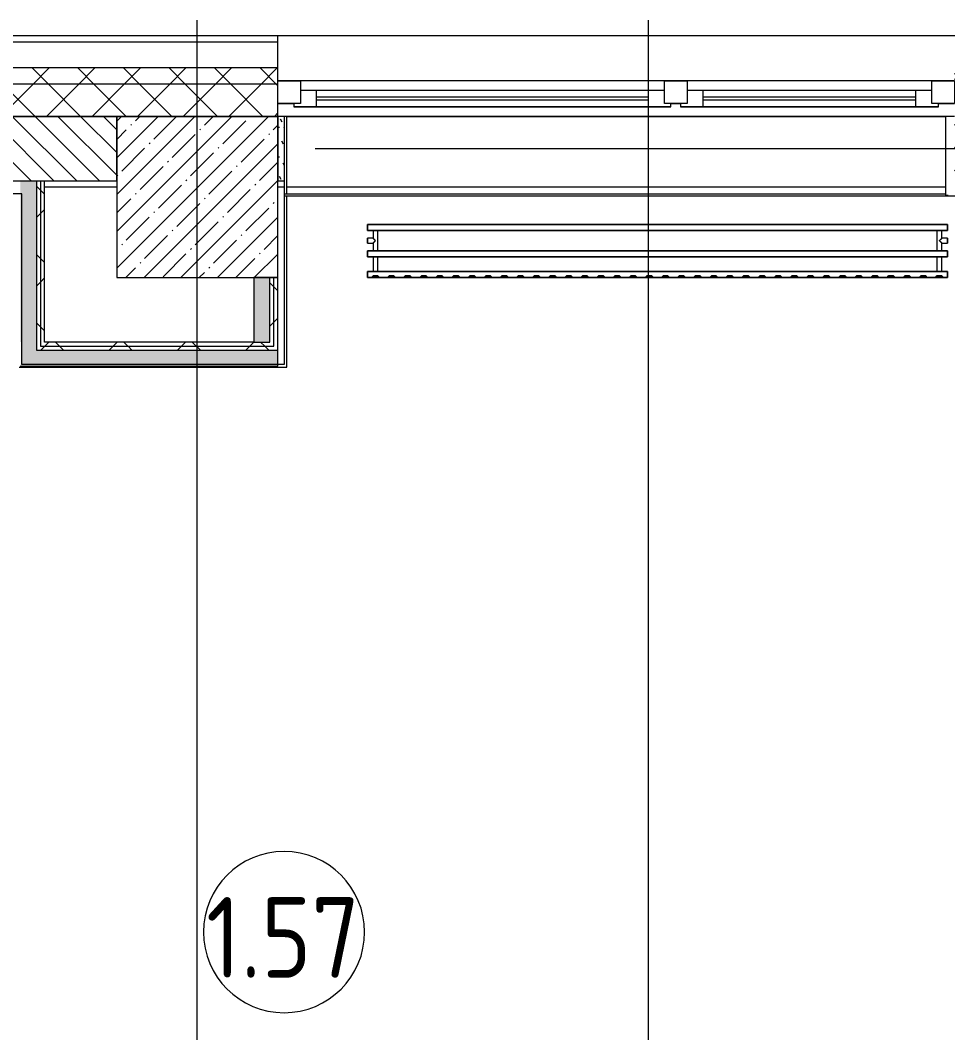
# Model space of a CAD drawing. Header units: millimetres. Extents: x -7229 to 200285, y -8553 to 29000.
# Drawn here: x 166167 to 169045, y 24257 to 27398 of the extents above; entities that cross this region are included whole.
import ezdxf

# ---------------------------------------------------------------- set-up
doc = ezdxf.new("R2010")
doc.units = ezdxf.units.MM
doc.linetypes.add('Осевая', pattern=[15875, 3175, -2381.25, 7937.5, -2381.25])
for name, color, linetype, lineweight in [('A-AREA-IDEN', 7, 'Continuous', 9), ('A-GLAZ-2', 7, 'Continuous', 9), ('A-WALL-2', 7, 'Continuous', 9), ('A-WALL-4', 7, 'Continuous', 13), ('I-WALL-7', 7, 'Continuous', 9), ('M-EQPM-2', 7, 'Continuous', 9), ('S-COLS-2', 7, 'Continuous', 9), ('Оси', 7, 'Continuous', 9), ('Оси-2', 7, 'Осевая', 9)]:
    doc.layers.add(name, color=color, linetype=linetype, lineweight=lineweight)
for name, color, linetype, lineweight, true_color in [('I-WALL-1', 7, 'Continuous', 5, 0xe7e7e7), ('I-WALL-4', 7, 'Continuous', 9, 0xe7e7e7), ('I-WALL-9', 9, 'Continuous', 9, 0x808080)]:
    doc.layers.add(name, color=color, linetype=linetype, lineweight=lineweight, true_color=true_color)
doc.styles.add('GOST Common', font='GOST_Common.ttf', dxfattribs={"width": 0.9, "height": 250})
pattern_1 = [(45, (96155.96, 0), (-70.71068, 70.71068), []), (135, (96155.96, 0), (-70.71068, -70.71068), [])]
pattern_2 = [(45, (96155.96, 0), (-106.06602, 106.06602), []), (135, (96155.96, 0), (-106.06602, -106.06602), [])]

# ---------------------------------------------------------------- blocks, each defined once
blk = doc.blocks.new('120_Окно_СКБ_2Ст - 120_Окно_СКБ_2Ст 2100х2400 _мал створка справа_-19092174-План монтажа зашивок 1 этажа  в осях 12-23 лист 1')
at = {"layer": 'A-GLAZ-2'}
for p, q in [((-1050, -75), (-1050, -5)), ((-1050, -5), (-980, -5)), ((1050, -5), (-1050, -5)), ((-980, -5), (-980, -75)), ((150, -75), (150, -5)), ((150, -5), (220, -5)), ((220, -5), (220, -75)), ((980, -75), (980, -5)), ((980, -5), (1050, -5)), ((1050, -5), (1050, -75)), ((150, -35), (-980, -35)), ((-980, -35), (-980, -75)), ((-930, -85), (-930, -35)), ((-930, -55), (100, -55)), ((100, -85), (100, -35)), ((150, -75), (150, -35)), ((980, -35), (220, -35)), ((220, -35), (220, -75)), ((270, -85), (270, -35)), ((270, -55), (930, -55)), ((930, -85), (930, -35)), ((980, -75), (980, -35)), ((-980, -75), (-1050, -75)), ((-1050, -75), (-1000, -75)), ((-980, -75), (-1000, -75)), ((-1000, -75), (-1000, -85)), ((-1000, -85), (170, -85)), ((170, -85), (-1000, -85)), ((100, -65), (-930, -65)), ((220, -75), (150, -75)), ((170, -75), (150, -75)), ((170, -75), (200, -75)), ((170, -85), (170, -75)), ((220, -75), (200, -75)), ((200, -75), (200, -85)), ((200, -85), (1000, -85)), ((1000, -85), (200, -85)), ((930, -65), (270, -65)), ((1050, -75), (980, -75)), ((1000, -75), (980, -75)), ((1000, -75), (1050, -75)), ((1000, -85), (1000, -75))]:
    blk.add_line(p, q, dxfattribs=at)
blk = doc.blocks.new('radiator_prado_classic_z_tip_30_po exemplyaru - Classic Z Тип 30-500-30677905-План монтажа зашивок 1 этажа  в осях 12-23 лист 1')
at = {"layer": 'M-EQPM-2'}
for p, q in [((0, 228), (0, 210)), ((1800, 228), (0, 228)), ((0, 210), (0, 228)), ((0, 228), (12.5, 228)), ((12.5, 228), (37.5, 228)), ((37.5, 228), (12.5, 228)), ((12.5, 228), (37.5, 228)), ((12.5, 228), (17.5, 223)), ((12.5, 228), (17.5, 223)), ((32.5, 223), (17.5, 223)), ((17.5, 223), (32.5, 223)), ((32.5, 223), (37.5, 228)), ((37.5, 228), (32.5, 223)), ((37.5, 228), (62.5, 228)), ((62.5, 228), (87.5, 228)), ((87.5, 228), (62.5, 228)), ((62.5, 228), (87.5, 228)), ((62.5, 228), (67.5, 223)), ((62.5, 228), (67.5, 223)), ((82.5, 223), (67.5, 223)), ((67.5, 223), (82.5, 223)), ((82.5, 223), (87.5, 228)), ((87.5, 228), (82.5, 223)), ((87.5, 228), (112.5, 228)), ((112.5, 228), (137.5, 228)), ((137.5, 228), (112.5, 228)), ((112.5, 228), (137.5, 228)), ((112.5, 228), (117.5, 223)), ((112.5, 228), (117.5, 223)), ((132.5, 223), (117.5, 223)), ((117.5, 223), (132.5, 223)), ((132.5, 223), (137.5, 228)), ((137.5, 228), (132.5, 223)), ((137.5, 228), (162.5, 228)), ((162.5, 228), (187.5, 228)), ((187.5, 228), (162.5, 228)), ((162.5, 228), (187.5, 228)), ((162.5, 228), (167.5, 223)), ((162.5, 228), (167.5, 223)), ((182.5, 223), (167.5, 223)), ((167.5, 223), (182.5, 223)), ((182.5, 223), (187.5, 228)), ((187.5, 228), (182.5, 223)), ((187.5, 228), (212.5, 228)), ((212.5, 228), (237.5, 228)), ((237.5, 228), (212.5, 228)), ((212.5, 228), (237.5, 228)), ((212.5, 228), (217.5, 223)), ((212.5, 228), (217.5, 223)), ((232.5, 223), (217.5, 223)), ((217.5, 223), (232.5, 223)), ((232.5, 223), (237.5, 228)), ((237.5, 228), (232.5, 223)), ((237.5, 228), (262.5, 228)), ((262.5, 228), (287.5, 228)), ((287.5, 228), (262.5, 228)), ((262.5, 228), (287.5, 228)), ((262.5, 228), (267.5, 223)), ((262.5, 228), (267.5, 223)), ((282.5, 223), (267.5, 223)), ((267.5, 223), (282.5, 223)), ((282.5, 223), (287.5, 228)), ((287.5, 228), (282.5, 223)), ((287.5, 228), (312.5, 228)), ((312.5, 228), (337.5, 228)), ((337.5, 228), (312.5, 228)), ((312.5, 228), (337.5, 228)), ((312.5, 228), (317.5, 223)), ((312.5, 228), (317.5, 223)), ((332.5, 223), (317.5, 223)), ((317.5, 223), (332.5, 223)), ((332.5, 223), (337.5, 228)), ((337.5, 228), (332.5, 223)), ((337.5, 228), (362.5, 228)), ((362.5, 228), (387.5, 228)), ((387.5, 228), (362.5, 228)), ((362.5, 228), (387.5, 228)), ((362.5, 228), (367.5, 223)), ((362.5, 228), (367.5, 223)), ((382.5, 223), (367.5, 223)), ((367.5, 223), (382.5, 223)), ((382.5, 223), (387.5, 228)), ((387.5, 228), (382.5, 223)), ((387.5, 228), (412.5, 228)), ((412.5, 228), (437.5, 228)), ((437.5, 228), (412.5, 228)), ((412.5, 228), (437.5, 228)), ((412.5, 228), (417.5, 223)), ((412.5, 228), (417.5, 223)), ((432.5, 223), (417.5, 223)), ((417.5, 223), (432.5, 223)), ((432.5, 223), (437.5, 228)), ((437.5, 228), (432.5, 223)), ((437.5, 228), (462.5, 228)), ((462.5, 228), (487.5, 228)), ((487.5, 228), (462.5, 228)), ((462.5, 228), (487.5, 228)), ((462.5, 228), (467.5, 223)), ((462.5, 228), (467.5, 223)), ((482.5, 223), (467.5, 223)), ((467.5, 223), (482.5, 223)), ((482.5, 223), (487.5, 228)), ((487.5, 228), (482.5, 223)), ((487.5, 228), (512.5, 228)), ((512.5, 228), (537.5, 228)), ((537.5, 228), (512.5, 228)), ((512.5, 228), (537.5, 228)), ((512.5, 228), (517.5, 223)), ((512.5, 228), (517.5, 223)), ((532.5, 223), (517.5, 223)), ((517.5, 223), (532.5, 223)), ((532.5, 223), (537.5, 228)), ((537.5, 228), (532.5, 223)), ((537.5, 228), (562.5, 228)), ((562.5, 228), (587.5, 228)), ((587.5, 228), (562.5, 228)), ((562.5, 228), (587.5, 228)), ((562.5, 228), (567.5, 223)), ((562.5, 228), (567.5, 223)), ((582.5, 223), (567.5, 223)), ((567.5, 223), (582.5, 223)), ((582.5, 223), (587.5, 228)), ((587.5, 228), (582.5, 223)), ((587.5, 228), (612.5, 228)), ((612.5, 228), (637.5, 228)), ((637.5, 228), (612.5, 228)), ((612.5, 228), (637.5, 228)), ((612.5, 228), (617.5, 223)), ((612.5, 228), (617.5, 223)), ((632.5, 223), (617.5, 223)), ((617.5, 223), (632.5, 223)), ((632.5, 223), (637.5, 228)), ((637.5, 228), (632.5, 223)), ((637.5, 228), (662.5, 228)), ((662.5, 228), (687.5, 228)), ((687.5, 228), (662.5, 228)), ((662.5, 228), (687.5, 228)), ((662.5, 228), (667.5, 223)), ((662.5, 228), (667.5, 223)), ((682.5, 223), (667.5, 223)), ((667.5, 223), (682.5, 223)), ((682.5, 223), (687.5, 228)), ((687.5, 228), (682.5, 223)), ((687.5, 228), (712.5, 228)), ((712.5, 228), (737.5, 228)), ((737.5, 228), (712.5, 228)), ((712.5, 228), (737.5, 228)), ((712.5, 228), (717.5, 223)), ((712.5, 228), (717.5, 223)), ((732.5, 223), (717.5, 223)), ((717.5, 223), (732.5, 223)), ((732.5, 223), (737.5, 228)), ((737.5, 228), (732.5, 223)), ((737.5, 228), (762.5, 228)), ((762.5, 228), (787.5, 228)), ((787.5, 228), (762.5, 228)), ((762.5, 228), (787.5, 228)), ((762.5, 228), (767.5, 223)), ((762.5, 228), (767.5, 223)), ((782.5, 223), (767.5, 223)), ((767.5, 223), (782.5, 223)), ((782.5, 223), (787.5, 228)), ((787.5, 228), (782.5, 223)), ((787.5, 228), (812.5, 228)), ((812.5, 228), (837.5, 228)), ((837.5, 228), (812.5, 228)), ((812.5, 228), (837.5, 228)), ((812.5, 228), (817.5, 223)), ((812.5, 228), (817.5, 223)), ((832.5, 223), (817.5, 223)), ((817.5, 223), (832.5, 223)), ((832.5, 223), (837.5, 228)), ((837.5, 228), (832.5, 223)), ((837.5, 228), (862.5, 228)), ((862.5, 228), (887.5, 228)), ((887.5, 228), (862.5, 228)), ((862.5, 228), (887.5, 228)), ((862.5, 228), (867.5, 223)), ((862.5, 228), (867.5, 223)), ((882.5, 223), (867.5, 223)), ((867.5, 223), (882.5, 223)), ((882.5, 223), (887.5, 228)), ((887.5, 228), (882.5, 223)), ((887.5, 228), (912.5, 228)), ((912.5, 228), (937.5, 228)), ((937.5, 228), (912.5, 228)), ((912.5, 228), (937.5, 228)), ((912.5, 228), (917.5, 223)), ((912.5, 228), (917.5, 223)), ((932.5, 223), (917.5, 223)), ((917.5, 223), (932.5, 223)), ((932.5, 223), (937.5, 228)), ((937.5, 228), (932.5, 223)), ((937.5, 228), (962.5, 228)), ((962.5, 228), (987.5, 228)), ((987.5, 228), (962.5, 228)), ((962.5, 228), (987.5, 228)), ((962.5, 228), (967.5, 223)), ((962.5, 228), (967.5, 223)), ((982.5, 223), (967.5, 223)), ((967.5, 223), (982.5, 223)), ((982.5, 223), (987.5, 228)), ((987.5, 228), (982.5, 223)), ((987.5, 228), (1012.5, 228)), ((1012.5, 228), (1037.5, 228)), ((1037.5, 228), (1012.5, 228)), ((1012.5, 228), (1037.5, 228)), ((1012.5, 228), (1017.5, 223)), ((1012.5, 228), (1017.5, 223)), ((1032.5, 223), (1017.5, 223)), ((1017.5, 223), (1032.5, 223)), ((1032.5, 223), (1037.5, 228)), ((1037.5, 228), (1032.5, 223)), ((1037.5, 228), (1062.5, 228)), ((1062.5, 228), (1087.5, 228)), ((1087.5, 228), (1062.5, 228)), ((1062.5, 228), (1087.5, 228)), ((1062.5, 228), (1067.5, 223)), ((1062.5, 228), (1067.5, 223)), ((1082.5, 223), (1067.5, 223)), ((1067.5, 223), (1082.5, 223)), ((1082.5, 223), (1087.5, 228)), ((1087.5, 228), (1082.5, 223)), ((1087.5, 228), (1112.5, 228)), ((1112.5, 228), (1137.5, 228)), ((1137.5, 228), (1112.5, 228)), ((1112.5, 228), (1137.5, 228)), ((1112.5, 228), (1117.5, 223)), ((1112.5, 228), (1117.5, 223)), ((1132.5, 223), (1117.5, 223)), ((1117.5, 223), (1132.5, 223)), ((1132.5, 223), (1137.5, 228)), ((1137.5, 228), (1132.5, 223)), ((1137.5, 228), (1162.5, 228)), ((1162.5, 228), (1187.5, 228)), ((1187.5, 228), (1162.5, 228)), ((1162.5, 228), (1187.5, 228)), ((1162.5, 228), (1167.5, 223)), ((1162.5, 228), (1167.5, 223)), ((1182.5, 223), (1167.5, 223)), ((1167.5, 223), (1182.5, 223)), ((1182.5, 223), (1187.5, 228)), ((1187.5, 228), (1182.5, 223)), ((1187.5, 228), (1212.5, 228)), ((1212.5, 228), (1237.5, 228)), ((1237.5, 228), (1212.5, 228)), ((1212.5, 228), (1237.5, 228)), ((1212.5, 228), (1217.5, 223)), ((1212.5, 228), (1217.5, 223)), ((1232.5, 223), (1217.5, 223)), ((1217.5, 223), (1232.5, 223)), ((1232.5, 223), (1237.5, 228)), ((1237.5, 228), (1232.5, 223)), ((1237.5, 228), (1262.5, 228)), ((1262.5, 228), (1287.5, 228)), ((1287.5, 228), (1262.5, 228)), ((1262.5, 228), (1287.5, 228)), ((1262.5, 228), (1267.5, 223)), ((1262.5, 228), (1267.5, 223)), ((1282.5, 223), (1267.5, 223)), ((1267.5, 223), (1282.5, 223)), ((1282.5, 223), (1287.5, 228)), ((1287.5, 228), (1282.5, 223)), ((1287.5, 228), (1312.5, 228)), ((1312.5, 228), (1337.5, 228)), ((1337.5, 228), (1312.5, 228)), ((1312.5, 228), (1337.5, 228)), ((1312.5, 228), (1317.5, 223)), ((1312.5, 228), (1317.5, 223)), ((1332.5, 223), (1317.5, 223)), ((1317.5, 223), (1332.5, 223)), ((1332.5, 223), (1337.5, 228)), ((1337.5, 228), (1332.5, 223)), ((1337.5, 228), (1362.5, 228)), ((1362.5, 228), (1387.5, 228)), ((1387.5, 228), (1362.5, 228)), ((1362.5, 228), (1387.5, 228)), ((1362.5, 228), (1367.5, 223)), ((1362.5, 228), (1367.5, 223)), ((1382.5, 223), (1367.5, 223)), ((1367.5, 223), (1382.5, 223)), ((1382.5, 223), (1387.5, 228)), ((1387.5, 228), (1382.5, 223)), ((1387.5, 228), (1412.5, 228)), ((1412.5, 228), (1437.5, 228)), ((1437.5, 228), (1412.5, 228)), ((1412.5, 228), (1437.5, 228)), ((1412.5, 228), (1417.5, 223)), ((1412.5, 228), (1417.5, 223)), ((1432.5, 223), (1417.5, 223)), ((1417.5, 223), (1432.5, 223)), ((1432.5, 223), (1437.5, 228)), ((1437.5, 228), (1432.5, 223)), ((1437.5, 228), (1462.5, 228)), ((1462.5, 228), (1487.5, 228)), ((1487.5, 228), (1462.5, 228)), ((1462.5, 228), (1487.5, 228)), ((1462.5, 228), (1467.5, 223)), ((1462.5, 228), (1467.5, 223)), ((1482.5, 223), (1467.5, 223)), ((1467.5, 223), (1482.5, 223)), ((1482.5, 223), (1487.5, 228)), ((1487.5, 228), (1482.5, 223)), ((1487.5, 228), (1512.5, 228)), ((1512.5, 228), (1537.5, 228)), ((1537.5, 228), (1512.5, 228)), ((1512.5, 228), (1537.5, 228)), ((1512.5, 228), (1517.5, 223)), ((1512.5, 228), (1517.5, 223)), ((1532.5, 223), (1517.5, 223)), ((1517.5, 223), (1532.5, 223)), ((1532.5, 223), (1537.5, 228)), ((1537.5, 228), (1532.5, 223)), ((1537.5, 228), (1562.5, 228)), ((1562.5, 228), (1587.5, 228)), ((1587.5, 228), (1562.5, 228)), ((1562.5, 228), (1587.5, 228)), ((1562.5, 228), (1567.5, 223)), ((1562.5, 228), (1567.5, 223)), ((1582.5, 223), (1567.5, 223)), ((1567.5, 223), (1582.5, 223)), ((1582.5, 223), (1587.5, 228)), ((1587.5, 228), (1582.5, 223)), ((1587.5, 228), (1612.5, 228)), ((1612.5, 228), (1637.5, 228)), ((1637.5, 228), (1612.5, 228)), ((1612.5, 228), (1637.5, 228)), ((1612.5, 228), (1617.5, 223)), ((1612.5, 228), (1617.5, 223)), ((1632.5, 223), (1617.5, 223)), ((1617.5, 223), (1632.5, 223)), ((1632.5, 223), (1637.5, 228)), ((1637.5, 228), (1632.5, 223)), ((1637.5, 228), (1662.5, 228)), ((1662.5, 228), (1687.5, 228)), ((1687.5, 228), (1662.5, 228)), ((1662.5, 228), (1687.5, 228)), ((1662.5, 228), (1667.5, 223)), ((1662.5, 228), (1667.5, 223)), ((1682.5, 223), (1667.5, 223)), ((1667.5, 223), (1682.5, 223)), ((1682.5, 223), (1687.5, 228)), ((1687.5, 228), (1682.5, 223)), ((1687.5, 228), (1712.5, 228)), ((1712.5, 228), (1737.5, 228)), ((1737.5, 228), (1712.5, 228)), ((1712.5, 228), (1737.5, 228)), ((1712.5, 228), (1717.5, 223)), ((1712.5, 228), (1717.5, 223)), ((1732.5, 223), (1717.5, 223)), ((1717.5, 223), (1732.5, 223)), ((1732.5, 223), (1737.5, 228)), ((1737.5, 228), (1732.5, 223)), ((1737.5, 228), (1762.5, 228)), ((1762.5, 228), (1787.5, 228)), ((1787.5, 228), (1762.5, 228)), ((1762.5, 228), (1787.5, 228)), ((1762.5, 228), (1767.5, 223)), ((1762.5, 228), (1767.5, 223)), ((1782.5, 223), (1767.5, 223)), ((1767.5, 223), (1782.5, 223)), ((1782.5, 223), (1787.5, 228)), ((1787.5, 228), (1782.5, 223)), ((1787.5, 228), (1800, 228)), ((1800, 210), (1800, 228)), ((1800, 228), (1800, 210)), ((0, 210), (1800, 210)), ((17.5, 210), (0, 210)), ((17.5, 210), (17.5, 164)), ((17.5, 210), (17.5, 164)), ((19.7, 210), (17.5, 210)), ((17.5, 210), (18.5, 210)), ((28.7, 210), (17.5, 210)), ((17.5, 210), (32.5, 210)), ((18.5, 210), (32.5, 210)), ((31.5, 210), (18.5, 210)), ((23.1, 210), (19.7, 210)), ((25, 210), (23.1, 210)), ((26.9, 210), (25, 210)), ((28.7, 210), (26.9, 210)), ((32.2, 210), (28.7, 210)), ((30.3, 210), (28.7, 210)), ((32.5, 210), (30.3, 210)), ((32.5, 210), (32.2, 210)), ((32.5, 164), (32.5, 210)), ((32.5, 164), (32.5, 210)), ((1767.5, 210), (32.5, 210)), ((1767.5, 210), (1767.5, 164)), ((1767.5, 210), (1767.5, 164)), ((1782.5, 210), (1767.5, 210)), ((1767.5, 210), (1782.5, 210)), ((1773.1, 210), (1767.5, 210)), ((1767.5, 210), (1782.5, 210)), ((1781.5, 210), (1768.5, 210)), ((1782.5, 210), (1773.1, 210)), ((1782.5, 164), (1782.5, 210)), ((1782.5, 164), (1782.5, 210)), ((1800, 210), (1782.5, 210)), ((1800, 164), (0, 164)), ((0, 164), (0, 146)), ((0, 146), (0, 164)), ((0, 164), (17.5, 164)), ((26.9, 164), (17.5, 164)), ((17.5, 164), (30.3, 164)), ((26.9, 164), (17.5, 164)), ((17.5, 164), (32.5, 164)), ((18.5, 164), (31.5, 164)), ((32.5, 164), (26.9, 164)), ((28.7, 164), (26.9, 164)), ((32.5, 164), (28.7, 164)), ((30.3, 164), (32.5, 164)), ((32.5, 164), (1767.5, 164)), ((1776.9, 164), (1767.5, 164)), ((1767.5, 164), (1782.5, 164)), ((1780.3, 164), (1767.5, 164)), ((1767.5, 164), (1775, 164)), ((1768.5, 164), (1781.5, 164)), ((1775, 164), (1781.5, 164)), ((1778.7, 164), (1776.9, 164)), ((1781.5, 164), (1778.7, 164)), ((1782.5, 164), (1780.3, 164)), ((1782.5, 164), (1781.5, 164)), ((1781.5, 164), (1782.5, 164)), ((1782.5, 164), (1800, 164)), ((1800, 146), (1800, 164)), ((1800, 164), (1800, 146)), ((0, 146), (1800, 146)), ((17.5, 146), (0, 146)), ((17.5, 146), (17.5, 121.5)), ((17.5, 146), (17.5, 121.5)), ((17.5, 146), (32.5, 146)), ((25, 146), (17.5, 146)), ((17.5, 146), (28.7, 146)), ((32.5, 146), (17.5, 146)), ((31.5, 146), (18.5, 146)), ((28.7, 146), (25, 146)), ((30.3, 146), (28.7, 146)), ((28.7, 146), (32.5, 146)), ((31.5, 146), (30.3, 146)), ((32.5, 146), (31.5, 146)), ((32.5, 82), (32.5, 146)), ((32.5, 82), (32.5, 146)), ((1767.5, 146), (32.5, 146)), ((1767.5, 146), (1767.5, 82)), ((1767.5, 146), (1767.5, 82)), ((1767.5, 146), (1767.8, 146)), ((1782.5, 146), (1767.5, 146)), ((1767.5, 146), (1782.5, 146)), ((1768.5, 146), (1767.5, 146)), ((1767.8, 146), (1768.5, 146)), ((1768.5, 146), (1773.1, 146)), ((1769.7, 146), (1768.5, 146)), ((1781.5, 146), (1768.5, 146)), ((1771.2, 146), (1769.7, 146)), ((1782.5, 146), (1771.2, 146)), ((1773.1, 146), (1778.7, 146)), ((1778.7, 146), (1780.3, 146)), ((1780.3, 146), (1782.5, 146)), ((1782.5, 121.5), (1782.5, 146)), ((1782.5, 121.5), (1782.5, 146)), ((1800, 146), (1782.5, 146)), ((17.5, 121.5), (0, 121.5)), ((17.5, 121.5), (0, 121.5)), ((0, 121.5), (0, 121.2)), ((0, 106.5), (0, 121.5)), ((0, 121.2), (0, 106.8)), ((0, 121.2), (0, 120.5)), ((0, 120.5), (0, 121.2)), ((0, 121.2), (0, 121.2)), ((0, 120.5), (0, 119.3)), ((0, 119.3), (0, 120.5)), ((0, 119.3), (0, 117.8)), ((0, 117.8), (0, 119.3)), ((0, 117.8), (0, 115.9)), ((0, 115.9), (0, 117.8)), ((0, 115.9), (0, 114)), ((0, 114), (0, 115.9)), ((0, 114), (0, 112.1)), ((0, 112.1), (0, 114)), ((0, 112.1), (0, 110.2)), ((0, 110.2), (0, 112.1)), ((0, 110.2), (0, 108.7)), ((0, 108.7), (0, 110.2)), ((0, 108.7), (0, 106.8)), ((0, 106.8), (0, 108.7)), ((0, 106.8), (0, 106.5)), ((0, 106.8), (0, 106.8)), ((0, 106.5), (17.5, 106.5)), ((0, 106.5), (17.5, 106.5)), ((17.5, 106.5), (17.5, 82)), ((17.5, 106.5), (17.5, 82)), ((1800, 121.5), (1782.5, 121.5)), ((1800, 121.5), (1782.5, 121.5)), ((1782.5, 82), (1782.5, 106.5)), ((1782.5, 106.5), (1800, 106.5)), ((1782.5, 82), (1782.5, 106.5)), ((1782.5, 106.5), (1800, 106.5)), ((1800, 121.5), (1800, 106.5)), ((1800, 121.2), (1800, 121.5)), ((1800, 121.5), (1800, 121.2)), ((1800, 121.2), (1800, 121.5)), ((1800, 106.8), (1800, 121.2)), ((1800, 121.2), (1800, 106.8)), ((1800, 106.8), (1800, 121.2)), ((1800, 106.5), (1800, 106.8)), ((1800, 106.8), (1800, 106.5)), ((1800, 106.5), (1800, 106.8)), ((1800, 82), (0, 82)), ((0, 82), (0, 64)), ((0, 64), (0, 82)), ((0, 82), (17.5, 82)), ((1800, 64), (0, 64)), ((0, 64), (1800, 64)), ((32.5, 82), (17.5, 82)), ((17.5, 82), (32.5, 82)), ((30.3, 82), (17.5, 82)), ((17.5, 82), (32.5, 82)), ((18.5, 82), (31.5, 82)), ((32.2, 82), (30.3, 82)), ((32.5, 82), (32.2, 82)), ((32.5, 82), (1767.5, 82)), ((1778.7, 82), (1767.5, 82)), ((1767.5, 82), (1782.5, 82)), ((1782.5, 82), (1767.5, 82)), ((1767.5, 82), (1769.7, 82)), ((1768.5, 82), (1781.5, 82)), ((1769.7, 82), (1782.5, 82)), ((1780.3, 82), (1778.7, 82)), ((1782.5, 82), (1780.3, 82)), ((1782.5, 82), (1800, 82)), ((1800, 64), (1800, 82)), ((1800, 82), (1800, 64))]:
    blk.add_line(p, q, dxfattribs=at)
for points, knots in [([(17.8, 121.2), (17.7, 121.3), (17.7, 121.3), (17.5, 121.5), (17.5, 121.5), (17.5, 121.5)], [0.8571429, 0.8571429, 0.8571429, 0.8571429, 0.8928571, 0.9285714, 1, 1, 1, 1]), ([(17.5, 121.5), (17.5, 121.5), (17.5, 121.5), (17.7, 121.3), (17.7, 121.3), (17.8, 121.2)], [0, 0, 0, 0, 0.0714286, 0.1071429, 0.1428571, 0.1428571, 0.1428571, 0.1428571]), ([(17.5, 121.5), (17.5, 121.5), (17.5, 121.5), (17.7, 121.3), (17.7, 121.3), (17.8, 121.2)], [0, 0, 0, 0, 0.0714286, 0.1071429, 0.1428571, 0.1428571, 0.1428571, 0.1428571]), ([(25, 114), (24.5, 114.5), (23.6, 115.4), (22.4, 116.6), (21.6, 117.4), (21.1, 117.9), (20.8, 118.2), (20.5, 118.5), (20.2, 118.8), (19.8, 119.1), (19.6, 119.4), (19.3, 119.7), (19, 120), (18.7, 120.3), (18.5, 120.5), (18.3, 120.7), (18.1, 120.9), (17.9, 121.1), (17.8, 121.2), (17.7, 121.3), (17.5, 121.5), (17.5, 121.5), (17.5, 121.5)], [0, 0, 0, 0, 0.142857, 0.285714, 0.357143, 0.392857, 0.428571, 0.464286, 0.5, 0.535714, 0.571429, 0.607143, 0.642857, 0.678571, 0.714286, 0.75, 0.785714, 0.821429, 0.857143, 0.892857, 0.928571, 1, 1, 1, 1]), ([(17.5, 106.5), (17.5, 106.5), (17.5, 106.5), (17.7, 106.7), (17.8, 106.8), (17.9, 106.9), (18.1, 107.1), (18.3, 107.3), (18.5, 107.5), (18.7, 107.7), (19, 108), (19.3, 108.3), (19.6, 108.6), (19.8, 108.9), (20.3, 109.3), (20.7, 109.7), (21.1, 110.1), (21.6, 110.6), (22.4, 111.4), (23.6, 112.6), (24.5, 113.5), (25, 114)], [0, 0, 0, 0, 0.071429, 0.107143, 0.142857, 0.178571, 0.214286, 0.25, 0.285714, 0.321429, 0.357143, 0.392857, 0.428571, 0.464286, 0.5, 0.571429, 0.607143, 0.642857, 0.714286, 0.857143, 1, 1, 1, 1]), ([(17.5, 106.5), (17.5, 106.5), (17.5, 106.5), (17.7, 106.7), (17.7, 106.7), (17.8, 106.8)], [0, 0, 0, 0, 0.0714286, 0.1071429, 0.1428571, 0.1428571, 0.1428571, 0.1428571]), ([(17.8, 106.8), (17.7, 106.7), (17.7, 106.7), (17.5, 106.5), (17.5, 106.5), (17.5, 106.5)], [0.8571429, 0.8571429, 0.8571429, 0.8571429, 0.8928571, 0.9285714, 1, 1, 1, 1]), ([(17.8, 106.8), (17.7, 106.7), (17.7, 106.7), (17.5, 106.5), (17.5, 106.5), (17.5, 106.5)], [0.8571429, 0.8571429, 0.8571429, 0.8571429, 0.8928571, 0.9285714, 1, 1, 1, 1]), ([(17.8, 121.2), (17.8, 121.2), (17.9, 121.1), (18.1, 120.9), (18.3, 120.7), (18.5, 120.5), (18.7, 120.3), (19, 120), (19.3, 119.7), (19.6, 119.4), (19.8, 119.1), (20.3, 118.7), (20.7, 118.3), (21.1, 117.9), (21.6, 117.4), (22.4, 116.6), (23.1, 115.9), (23.6, 115.4)], [0.1428571, 0.1428571, 0.1428571, 0.1428571, 0.1785714, 0.2142857, 0.25, 0.2857143, 0.3214286, 0.3571429, 0.3928571, 0.4285714, 0.4642857, 0.5, 0.5714286, 0.6071429, 0.6428571, 0.7142857, 0.8571429, 0.8571429, 0.8571429, 0.8571429]), ([(22.1, 111.1), (21.9, 110.9), (21.6, 110.6), (21.1, 110.1), (20.8, 109.8), (20.5, 109.5), (20.2, 109.2), (19.8, 108.9), (19.6, 108.6), (19.3, 108.3), (19, 108), (18.7, 107.7), (18.5, 107.5), (18.3, 107.3), (18.1, 107.1), (17.9, 106.9), (17.8, 106.8), (17.8, 106.8)], [0.2857143, 0.2857143, 0.2857143, 0.2857143, 0.3571429, 0.3928571, 0.4285714, 0.4642857, 0.5, 0.5357143, 0.5714286, 0.6071429, 0.6428571, 0.6785714, 0.7142857, 0.75, 0.7857143, 0.8214286, 0.8571429, 0.8571429, 0.8571429, 0.8571429]), ([(17.8, 106.8), (17.8, 106.8), (17.9, 106.9), (18.1, 107.1), (18.3, 107.3), (18.5, 107.5), (18.7, 107.7), (19, 108), (19.3, 108.3), (19.6, 108.6), (19.9, 108.8), (20.3, 109.3), (20.6, 109.6), (20.8, 109.8)], [0.1428571, 0.1428571, 0.1428571, 0.1428571, 0.1785714, 0.2142857, 0.25, 0.2857143, 0.3214286, 0.3571429, 0.3928571, 0.4285714, 0.4642857, 0.5, 0.5714286, 0.5714286, 0.5714286, 0.5714286]), ([(22.1, 116.9), (21.9, 117.1), (21.6, 117.4), (21.1, 117.9), (20.8, 118.2), (20.5, 118.5), (20.2, 118.8), (19.9, 119.2), (19.7, 119.3), (19.6, 119.4)], [0.2857143, 0.2857143, 0.2857143, 0.2857143, 0.3571429, 0.3928571, 0.4285714, 0.4642857, 0.5, 0.5357143, 0.5714286, 0.5714286, 0.5714286, 0.5714286]), ([(19.6, 119.4), (19.7, 119.3), (19.9, 119.2), (20.3, 118.7), (20.6, 118.4), (20.8, 118.2)], [0.4285714, 0.4285714, 0.4285714, 0.4285714, 0.4642857, 0.5, 0.5714286, 0.5714286, 0.5714286, 0.5714286]), ([(20.8, 118.2), (20.9, 118.1), (21.1, 117.9), (21.6, 117.4), (21.9, 117.1), (22.1, 116.9)], [0.5714286, 0.5714286, 0.5714286, 0.5714286, 0.6071429, 0.6428571, 0.7142857, 0.7142857, 0.7142857, 0.7142857]), ([(20.8, 109.8), (20.9, 109.9), (21.1, 110.1), (21.6, 110.6), (21.9, 110.9), (22.1, 111.1)], [0.5714286, 0.5714286, 0.5714286, 0.5714286, 0.6071429, 0.6428571, 0.7142857, 0.7142857, 0.7142857, 0.7142857]), ([(22.1, 111.1), (21.9, 110.9), (21.6, 110.6), (21.1, 110.1), (20.9, 109.9), (20.8, 109.8)], [0.2857143, 0.2857143, 0.2857143, 0.2857143, 0.3571429, 0.3928571, 0.4285714, 0.4285714, 0.4285714, 0.4285714]), ([(1775, 114), (1775.5, 114.5), (1776.4, 115.4), (1777.6, 116.6), (1778.4, 117.4), (1778.9, 117.9), (1779.2, 118.2), (1779.5, 118.5), (1779.8, 118.8), (1780.1, 119.2), (1780.4, 119.4), (1780.7, 119.7), (1781, 120), (1781.3, 120.3), (1781.5, 120.5), (1781.7, 120.7), (1781.9, 120.9), (1782.1, 121.1), (1782.2, 121.2), (1782.3, 121.3), (1782.5, 121.5), (1782.5, 121.5), (1782.5, 121.5)], [0, 0, 0, 0, 0.142857, 0.285714, 0.357143, 0.392857, 0.428571, 0.464286, 0.5, 0.535714, 0.571429, 0.607143, 0.642857, 0.678571, 0.714286, 0.75, 0.785714, 0.821429, 0.857143, 0.892857, 0.928571, 1, 1, 1, 1]), ([(1782.5, 106.5), (1782.5, 106.5), (1782.5, 106.5), (1782.3, 106.7), (1782.2, 106.8), (1782.1, 106.9), (1781.9, 107.1), (1781.7, 107.3), (1781.5, 107.5), (1781.3, 107.7), (1781, 108), (1780.7, 108.3), (1780.4, 108.6), (1780.1, 108.8), (1779.7, 109.3), (1779.3, 109.7), (1778.9, 110.1), (1778.4, 110.6), (1777.6, 111.4), (1776.4, 112.6), (1775.5, 113.5), (1775, 114)], [0, 0, 0, 0, 0.071429, 0.107143, 0.142857, 0.178571, 0.214286, 0.25, 0.285714, 0.321429, 0.357143, 0.392857, 0.428571, 0.464286, 0.5, 0.571429, 0.607143, 0.642857, 0.714286, 0.857143, 1, 1, 1, 1]), ([(1782.2, 121.2), (1782.2, 121.2), (1782.1, 121.1), (1781.9, 120.9), (1781.7, 120.7), (1781.5, 120.5), (1781.3, 120.3), (1781, 120), (1780.7, 119.7), (1780.4, 119.4), (1780.1, 119.2), (1779.7, 118.7), (1779.3, 118.3), (1778.9, 117.9), (1778.4, 117.4), (1777.6, 116.6), (1776.9, 115.9), (1776.4, 115.4)], [0.1428571, 0.1428571, 0.1428571, 0.1428571, 0.1785714, 0.2142857, 0.25, 0.2857143, 0.3214286, 0.3571429, 0.3928571, 0.4285714, 0.4642857, 0.5, 0.5714286, 0.6071429, 0.6428571, 0.7142857, 0.8571429, 0.8571429, 0.8571429, 0.8571429]), ([(1782.2, 121.2), (1782.2, 121.2), (1782.1, 121.1), (1781.9, 120.9), (1781.7, 120.7), (1781.5, 120.5), (1781.3, 120.3), (1781, 120), (1780.7, 119.7), (1780.4, 119.4), (1780.1, 119.2), (1779.7, 118.7), (1779.3, 118.3), (1778.9, 117.9), (1778.4, 117.4), (1777.6, 116.6), (1776.9, 115.9), (1776.4, 115.4)], [0.1428571, 0.1428571, 0.1428571, 0.1428571, 0.1785714, 0.2142857, 0.25, 0.2857143, 0.3214286, 0.3571429, 0.3928571, 0.4285714, 0.4642857, 0.5, 0.5714286, 0.6071429, 0.6428571, 0.7142857, 0.8571429, 0.8571429, 0.8571429, 0.8571429]), ([(1776.4, 115.4), (1776.9, 115.9), (1777.6, 116.6), (1778.4, 117.4), (1778.9, 117.9), (1779.2, 118.2), (1779.5, 118.5), (1779.8, 118.8), (1780.1, 119.2), (1780.4, 119.4), (1780.7, 119.7), (1781, 120), (1781.3, 120.3), (1781.5, 120.5), (1781.7, 120.7), (1781.9, 120.9), (1782.1, 121.1), (1782.2, 121.2), (1782.2, 121.2)], [0.1428571, 0.1428571, 0.1428571, 0.1428571, 0.2857143, 0.3571429, 0.3928571, 0.4285714, 0.4642857, 0.5, 0.5357143, 0.5714286, 0.6071429, 0.6428571, 0.6785714, 0.7142857, 0.75, 0.7857143, 0.8214286, 0.8571429, 0.8571429, 0.8571429, 0.8571429]), ([(1777.9, 111.1), (1778.1, 110.9), (1778.4, 110.6), (1778.9, 110.1), (1779.2, 109.8), (1779.5, 109.5), (1779.8, 109.2), (1780.1, 108.8), (1780.4, 108.6), (1780.7, 108.3), (1781, 108), (1781.3, 107.7), (1781.5, 107.5), (1781.7, 107.3), (1781.9, 107.1), (1782.1, 106.9), (1782.2, 106.8), (1782.2, 106.8)], [0.2857143, 0.2857143, 0.2857143, 0.2857143, 0.3571429, 0.3928571, 0.4285714, 0.4642857, 0.5, 0.5357143, 0.5714286, 0.6071429, 0.6428571, 0.6785714, 0.7142857, 0.75, 0.7857143, 0.8214286, 0.8571429, 0.8571429, 0.8571429, 0.8571429]), ([(1777.9, 111.1), (1778.1, 110.9), (1778.4, 110.6), (1778.9, 110.1), (1779.2, 109.8), (1779.5, 109.5), (1779.8, 109.2), (1780.1, 108.8), (1780.3, 108.7), (1780.4, 108.6)], [0.2857143, 0.2857143, 0.2857143, 0.2857143, 0.3571429, 0.3928571, 0.4285714, 0.4642857, 0.5, 0.5357143, 0.5714286, 0.5714286, 0.5714286, 0.5714286]), ([(1782.2, 106.8), (1782.2, 106.8), (1782.1, 106.9), (1781.9, 107.1), (1781.7, 107.3), (1781.5, 107.5), (1781.3, 107.7), (1781, 108), (1780.7, 108.3), (1780.4, 108.6), (1780.1, 108.8), (1779.7, 109.3), (1779.3, 109.7), (1778.9, 110.1), (1778.4, 110.6), (1778.1, 110.9), (1777.9, 111.1)], [0.1428571, 0.1428571, 0.1428571, 0.1428571, 0.1785714, 0.2142857, 0.25, 0.2857143, 0.3214286, 0.3571429, 0.3928571, 0.4285714, 0.4642857, 0.5, 0.5714286, 0.6071429, 0.6428571, 0.7142857, 0.7142857, 0.7142857, 0.7142857]), ([(1782.5, 121.5), (1782.5, 121.5), (1782.5, 121.5), (1782.3, 121.3), (1782.3, 121.3), (1782.2, 121.2)], [0, 0, 0, 0, 0.0714286, 0.1071429, 0.1428571, 0.1428571, 0.1428571, 0.1428571]), ([(1782.5, 121.5), (1782.5, 121.5), (1782.5, 121.5), (1782.3, 121.3), (1782.3, 121.3), (1782.2, 121.2)], [0, 0, 0, 0, 0.0714286, 0.1071429, 0.1428571, 0.1428571, 0.1428571, 0.1428571]), ([(1782.2, 121.2), (1782.3, 121.3), (1782.3, 121.3), (1782.5, 121.5), (1782.5, 121.5), (1782.5, 121.5)], [0.8571429, 0.8571429, 0.8571429, 0.8571429, 0.8928571, 0.9285714, 1, 1, 1, 1]), ([(1782.2, 106.8), (1782.3, 106.7), (1782.3, 106.7), (1782.5, 106.5), (1782.5, 106.5), (1782.5, 106.5)], [0.8571429, 0.8571429, 0.8571429, 0.8571429, 0.8928571, 0.9285714, 1, 1, 1, 1]), ([(1782.2, 106.8), (1782.3, 106.7), (1782.3, 106.7), (1782.5, 106.5), (1782.5, 106.5), (1782.5, 106.5)], [0.8571429, 0.8571429, 0.8571429, 0.8571429, 0.8928571, 0.9285714, 1, 1, 1, 1]), ([(1782.5, 106.5), (1782.5, 106.5), (1782.5, 106.5), (1782.3, 106.7), (1782.3, 106.7), (1782.2, 106.8)], [0, 0, 0, 0, 0.0714286, 0.1071429, 0.1428571, 0.1428571, 0.1428571, 0.1428571])]:
    blk.add_open_spline(points, degree=3, knots=knots, dxfattribs=at)
for points in [[(19.6, 119.4), (19.5, 119.5), (19.3, 119.7), (19, 120), (18.7, 120.3), (18.5, 120.5), (18.3, 120.7), (18.1, 120.9), (17.9, 121.1), (17.8, 121.2), (17.8, 121.2)], [(17.8, 121.2), (17.8, 121.2), (17.9, 121.1), (18.1, 120.9), (18.3, 120.7), (18.5, 120.5), (18.7, 120.3), (19, 120), (19.3, 119.7), (19.5, 119.5), (19.6, 119.4)], [(20.8, 109.8), (20.7, 109.7), (20.5, 109.5), (20.2, 109.2), (19.9, 108.8), (19.6, 108.6), (19.3, 108.3), (19, 108), (18.7, 107.7), (18.5, 107.5), (18.3, 107.3), (18.1, 107.1), (17.9, 106.9), (17.8, 106.8), (17.8, 106.8)], [(23.6, 115.4), (23.1, 115.9), (22.6, 116.4), (22.1, 116.9)], [(22.1, 116.9), (22.6, 116.4), (23.1, 115.9), (23.6, 115.4)], [(25, 114), (24.5, 113.5), (23.6, 112.6), (22.6, 111.6), (22.1, 111.1)], [(22.1, 111.1), (22.6, 111.6), (23.1, 112.1), (23.6, 112.6)], [(23.6, 112.6), (23.1, 112.1), (22.6, 111.6), (22.1, 111.1)], [(25, 114), (24.5, 114.5), (24, 115), (23.6, 115.4)], [(23.6, 115.4), (24, 115), (24.5, 114.5), (25, 114)], [(23.6, 115.4), (24, 115), (24.5, 114.5), (25, 114)], [(23.6, 112.6), (24, 113), (24.5, 113.5), (25, 114)], [(25, 114), (24.5, 113.5), (24, 113), (23.6, 112.6)], [(1776.4, 115.4), (1776, 115), (1775.5, 114.5), (1775, 114)], [(1776.4, 115.4), (1776, 115), (1775.5, 114.5), (1775, 114)], [(1775, 114), (1775.5, 114.5), (1776, 115), (1776.4, 115.4)], [(1775, 114), (1775.5, 113.5), (1776.4, 112.6), (1777.4, 111.6), (1777.9, 111.1)], [(1775, 114), (1775.5, 113.5), (1776.4, 112.6), (1777.4, 111.6), (1777.9, 111.1)], [(1777.9, 111.1), (1777.4, 111.6), (1776.4, 112.6), (1775.5, 113.5), (1775, 114)], [(1780.4, 108.6), (1780.5, 108.5), (1780.7, 108.3), (1781, 108), (1781.3, 107.7), (1781.5, 107.5), (1781.7, 107.3), (1781.9, 107.1), (1782.1, 106.9), (1782.2, 106.8), (1782.2, 106.8)]]:
    blk.add_open_spline(points, degree=3, dxfattribs=at)
blk = doc.blocks.new('Марка_Помещения - Номер-25198446-План монтажа зашивок 1 этажа  в осях 12-23 лист 1')
at = {"layer": 'A-AREA-IDEN'}
for start, end in [(360, 180), (180, 360)]:
    blk.add_arc((0, 0), 2.5, start, end, dxfattribs=at)

msp = doc.modelspace()

# ---------------------------------------------------------------- hatches: boundary and pattern name
at = {"layer": 'A-WALL-2'}
h = msp.add_hatch(dxfattribs=at)
h.set_pattern_fill('FP_133', color=256, style=0, pattern_type=2)
h.set_pattern_definition(pattern_1)
h.paths.add_polyline_path([(178830.4, 27200), (180661.6, 27200), (180661.6, 27250), (176506, 27250), (176506, 27200), (178104.9, 27200)])
h.paths.add_polyline_path([(172906, 27200), (173406, 27200), (173406, 27250), (172506, 27250), (172506, 27200)])
h.paths.add_polyline_path([(170406, 27200), (170406, 27250), (169066, 27250), (169066, 27200), (170124.4, 27200)])
h.paths.add_polyline_path([(166496.9, 27200), (166966, 27200), (166966, 27250), (164366, 27250), (164366, 27200), (166466, 27200)])
h.paths.add_polyline_path([(162916, 27200), (163266, 27200), (163266, 27250), (162316, 27250), (162316, 27200), (162869.4, 27200)])
h.paths.add_polyline_path([(157216, 27200), (157216, 27250), (156161, 27250), (156161, 27200), (156916, 27200)])
h.paths.add_polyline_path([(153016, 27200), (153861, 27200), (153861, 27250), (153016, 27250), (153016, 27206.1)])
h.paths.add_polyline_path([(150016, 27200), (150916, 27200), (150916, 27250), (150016, 27250), (150016, 27210)])
h.paths.add_polyline_path([(147916, 27200), (147916, 27250), (147016, 27250), (147016, 27200), (147633.9, 27200)])
h.paths.add_polyline_path([(144006.4, 27200), (144916, 27200), (144916, 27250), (143816, 27250), (143816, 27200)])
h.paths.add_polyline_path([(138916, 27200), (140716, 27200), (140716, 27250), (138316, 27250), (138316, 27200)])
h = msp.add_hatch(dxfattribs=at)
h.set_pattern_fill('FP_133', color=256, style=0, pattern_type=2)
h.set_pattern_definition(pattern_1)
h.paths.add_polyline_path([(180256, 27100), (180661.6, 27100), (180661.6, 27200), (176506, 27200), (176506, 27100), (179581.1, 27100)])
h.paths.add_polyline_path([(166466, 27100), (166966, 27100), (166966, 27200), (164366, 27200), (164366, 27110), (164398, 27110), (164398, 27102), (164366, 27102), (164366, 27100), (166132.6, 27100)])
h.paths.add_polyline_path([(169066, 27100), (170406, 27100), (170406, 27200), (169066, 27200), (169066, 27140)])
h.paths.add_polyline_path([(173026.4, 27100), (173406, 27100), (173406, 27200), (172506, 27200), (172506, 27100), (172906, 27100)])
h.paths.add_polyline_path([(153437.9, 27100), (153861, 27100), (153861, 27200), (153016, 27200), (153016, 27100)])
h.paths.add_polyline_path([(162316, 27100), (163266, 27100), (163266, 27102), (163234, 27102), (163234, 27110), (163266, 27110), (163266, 27200), (162316, 27200), (162316, 27140)])
h.paths.add_polyline_path([(138936, 27100), (140716, 27100), (140716, 27200), (138316, 27200), (138316, 27100), (138927.9, 27100)])
h.paths.add_polyline_path([(147916, 27100), (147916, 27200), (147016, 27200), (147016, 27100), (147633.9, 27100)])
h.paths.add_polyline_path([(156316, 27100), (157216, 27100), (157216, 27200), (156161, 27200), (156161, 27100)])
h.paths.add_polyline_path([(150535.9, 27100), (150916, 27100), (150916, 27200), (150016, 27200), (150016, 27100), (150316, 27100)])
h.paths.add_polyline_path([(144916, 27100), (144916, 27200), (143816, 27200), (143816, 27100), (144913.3, 27100)])
h = msp.add_hatch(dxfattribs=at)
h.set_pattern_fill('FP_137', color=256, style=0, pattern_type=2)
h.set_pattern_definition([(135, (96155.96, 0), (-35.35534, -35.35534), [])])
h.paths.add_polyline_path([(153506, 26900), (153861, 26900), (153861, 27100), (153016, 27100), (153016, 26900), (153437.9, 26900)])
h.paths.add_polyline_path([(147556, 26900), (147916, 26900), (147916, 27100), (147016, 27100), (147016, 26900), (147497.8, 26900)])
h.paths.add_polyline_path([(176806, 26900), (176806, 27100), (176506, 27100), (176506, 26900), (176653.9, 26900)])
h.paths.add_polyline_path([(156916, 26900), (157216, 26900), (157216, 27100), (156916, 27100), (156916, 26953.9)])
h.paths.add_polyline_path([(138936, 26900), (140716, 26900), (140716, 27100), (138916, 27100), (138916, 26900), (138927.9, 26900)])
h.paths.add_polyline_path([(163216, 26900), (163216, 27100), (162916, 27100), (162916, 26900)])
h.paths.add_polyline_path([(172906, 26900), (172906, 27100), (172506, 27100), (172506, 26900), (172584.1, 26900)])
h.paths.add_polyline_path([(150016, 26900), (150316, 26900), (150316, 27100), (150016, 27100), (150016, 26969.4)])
h.paths.add_polyline_path([(143825, 26900), (144316, 26900), (144316, 27100), (143816, 27100), (143816, 26900)])
h.paths.add_polyline_path([(170406, 26900), (170406, 27100), (170196, 27100), (170196, 26900)])
h.paths.add_polyline_path([(169696, 26900), (169696, 27100), (169066, 27100), (169066, 26900), (169398.9, 26900)])
h.paths.add_polyline_path([(166466, 26900), (166466, 27100), (164366, 27100), (164362, 26900), (165045.9, 26900)])
h.paths.add_polyline_path([(156161, 26900), (156316, 26900), (156316, 27100), (156161, 27100), (156161, 26936.5)])
at = {"layer": 'I-WALL-1'}
for points in [[(166216.6, 26375), (166216.6, 26900), (166166.6, 26900), (166166.6, 26400), (166171.6, 26400), (166171.6, 26375)], [(166966, 26325), (166966, 26375), (166171.6, 26375), (166171.6, 26330), (166166.6, 26330), (166166.6, 26325), (166496.9, 26325)]]:
    msp.add_hatch(color=256, dxfattribs=at).paths.add_polyline_path(points)
at = {"layer": 'I-WALL-4'}
msp.add_hatch(color=256, dxfattribs=at).paths.add_polyline_path([(166891, 26400), (166941, 26400), (166941, 26600), (166891, 26600), (166891, 26569.1)])
at = {"layer": 'I-WALL-7'}
h = msp.add_hatch(dxfattribs=at)
h.set_pattern_fill('FP_179', color=256, style=0, pattern_type=2)
h.set_pattern_definition(pattern_2)
h.paths.add_polyline_path([(166216.6, 26387.5), (166229.1, 26387.5), (166229.1, 26900), (166216.6, 26900), (166216.6, 26400)])
h = msp.add_hatch(dxfattribs=at)
h.set_pattern_fill('FP_179', color=256, style=0, pattern_type=2)
h.set_pattern_definition(pattern_2)
h.paths.add_polyline_path([(166241.6, 26400), (166241.6, 26900), (166229.1, 26900), (166229.1, 26400)])
h = msp.add_hatch(dxfattribs=at)
h.set_pattern_fill('FP_179', color=256, style=0, pattern_type=2)
h.set_pattern_definition(pattern_2)
h.paths.add_polyline_path([(166953.5, 26400), (166953.5, 26600), (166941, 26600), (166941, 26400)])
h = msp.add_hatch(dxfattribs=at)
h.set_pattern_fill('FP_179', color=256, style=0, pattern_type=2)
h.set_pattern_definition(pattern_2)
h.paths.add_polyline_path([(166953.5, 26387.5), (166966, 26387.5), (166966, 26600), (166953.5, 26600), (166953.5, 26400)])
h = msp.add_hatch(dxfattribs=at)
h.set_pattern_fill('FP_179', color=256, style=0, pattern_type=2)
h.set_pattern_definition(pattern_2)
h.paths.add_polyline_path([(166941, 26375), (166966, 26375), (166966, 26387.5), (166216.6, 26387.3), (166216.6, 26375), (166891, 26375)])
h = msp.add_hatch(dxfattribs=at)
h.set_pattern_fill('FP_179', color=256, style=0, pattern_type=2)
h.set_pattern_definition(pattern_2)
h.paths.add_polyline_path([(166941, 26387.5), (166953.5, 26387.5), (166953.5, 26400), (166229.1, 26400), (166229.1, 26387.5), (166891, 26387.5)])
at = {"layer": 'I-WALL-9'}
h = msp.add_hatch(dxfattribs=at)
h.set_pattern_fill('FP_178', color=256, style=0, pattern_type=2)
h.set_pattern_definition([(0, (96155.96, 0), (121.92, 30.48), [10.058, -81.382, 10.058, -81.382, -487.68]), (0, (96155.96, 0), (121.92, 30.48), [-182.88, 10.058, -172.822, 10.058, -81.382, -213.36]), (0, (96155.96, 0), (121.92, 30.48), [-457.2, 10.058, -50.902, 10.058, -142.342]), (120, (96201.68, 15.24), (-87.356454, 90.345817), [10.058, -81.382, 10.058, -81.382, -487.68]), (120, (96201.68, 15.24), (-87.356454, 90.345817), [-182.88, 10.058, -172.822, 10.058, -81.382, -213.36]), (120, (96201.68, 15.24), (-87.356454, 90.345817), [-457.2, 10.058, -50.902, 10.058, -142.342]), (240, (96216.92, 76.2), (-34.563546, -120.825817), [10.058, -81.382, 10.058, -81.382, -487.68]), (240, (96216.92, 76.2), (-34.563546, -120.825817), [-182.88, 10.058, -172.822, 10.058, -81.382, -213.36]), (240, (96216.92, 76.2), (-34.563546, -120.825817), [-457.2, 10.058, -50.902, 10.058, -142.342])])
h.paths.add_polyline_path([(166966, 26900), (166986, 26900), (166986, 27100), (166966, 27100), (166966, 27036.7)])
at = {"layer": 'S-COLS-2'}
h = msp.add_hatch(dxfattribs=at)
h.set_pattern_fill('FP_117', color=256, style=0, pattern_type=2)
h.set_pattern_definition([(45, (96155.96, 0), (-57.02463, 57.02463), []), (45, (96212.986, 0), (-57.02463, 57.02463), [100.806, -20.161, 3.353, -16.808])])
h.paths.add_polyline_path([(166466, 26600), (166966, 26600), (166966, 27100), (166466, 27100), (166466, 26860)])

# ---------------------------------------------------------------- linework, layer by layer
at = {"layer": 'A-WALL-2'}
for p, q in [((173406, 27350), (164366, 27350)), ((166966, 27100), (166966, 27350)), ((166466, 26900), (166466, 27100)), ((166466, 27100), (166966, 27100)), ((169038, 27100), (166994, 27100)), ((164566, 26900), (166466, 26900))]:
    msp.add_line(p, q, dxfattribs=at)
at = {"layer": 'A-WALL-4'}
for p, q in [((166966, 27330), (164366, 27330)), ((166966, 27250), (164366, 27250)), ((166966, 27200), (164366, 27200)), ((166466, 27100), (164366, 27100)), ((164366, 27100), (166466, 27100)), ((166216.6, 26900), (166216.6, 26375)), ((166229.1, 26900), (166229.1, 26387.5)), ((166941, 26400), (166941, 26600)), ((166953.5, 26387.5), (166953.5, 26600)), ((166229.1, 26387.5), (166953.5, 26387.5)), ((166891, 26400), (166941, 26400)), ((166216.6, 26375), (166966, 26375))]:
    msp.add_line(p, q, dxfattribs=at)
at = {"layer": 'I-WALL-7'}
for p, q in [((166994, 27100), (166966, 27100)), ((166966, 27100), (166966, 26900)), ((166986, 27100), (166986, 26860)), ((166994, 27100), (169038, 27100)), ((166994, 26860), (166994, 27100)), ((169066, 27100), (169038, 27100)), ((169038, 27100), (169038, 26856)), ((166241.6, 26400), (166241.6, 26900)), ((166966, 26900), (166986, 26900)), ((166171.6, 26860), (164586, 26860)), ((166171.6, 26330), (166171.6, 26860)), ((166466, 26880), (166241.6, 26880)), ((166986, 26880), (166966, 26880)), ((166986, 26860), (166986, 26330)), ((166986, 26860), (166994, 26860)), ((169038, 26880), (166994, 26880)), ((166994, 26860), (169038, 26860)), ((169038, 26856), (169046, 26856)), ((169668, 26852), (166986, 26852)), ((166994, 26322), (166994, 26852)), ((166891, 26600), (166891, 26400)), ((166966, 26600), (166891, 26600)), ((166966, 26325), (166966, 26600)), ((166891, 26400), (166241.6, 26400)), ((166163.6, 26322), (166994, 26322)), ((166166.6, 26325), (166966, 26325)), ((166986, 26330), (166171.6, 26330))]:
    msp.add_line(p, q, dxfattribs=at)
at = {"layer": 'S-COLS-2'}
for p, q in [((166966, 27100), (166466, 27100)), ((166466, 27100), (166466, 26900)), ((166966, 26600), (166966, 27100)), ((166466, 26900), (166466, 26600)), ((166466, 26600), (166966, 26600))]:
    msp.add_line(p, q, dxfattribs=at)
at = {"layer": 'Оси'}
for p, q in [((166716, 24898.1), (166716, 27398.1)), ((168116, 24898.1), (168116, 27398.1))]:
    msp.add_line(p, q, dxfattribs=at)
at = {"layer": 'Оси-2'}
for p, q in [((135332.1, 27000), (178356, 27000)), ((166716, 593.7), (166716, 24898.1)), ((168116, 593.7), (168116, 24898.1))]:
    msp.add_line(p, q, dxfattribs=at)

# ---------------------------------------------------------------- block references
at = {"layer": 'A-AREA-IDEN', "xscale": 99.99999999999993, "yscale": 99.99999999999993, "zscale": 99.99999999999993}
msp.add_blockref('Марка_Помещения - Номер-25198446-План монтажа зашивок 1 этажа  в осях 12-23 лист 1', (166985.3, 24569.6), dxfattribs=at)
at = {"layer": 'A-GLAZ-2'}
msp.add_blockref('120_Окно_СКБ_2Ст - 120_Окно_СКБ_2Ст 2100х2400 _мал створка справа_-19092174-План монтажа зашивок 1 этажа  в осях 12-23 лист 1', (168016, 27215), dxfattribs=at)
at = {"layer": 'M-EQPM-2', "rotation": 180}
msp.add_blockref('radiator_prado_classic_z_tip_30_po exemplyaru - Classic Z Тип 30-500-30677905-План монтажа зашивок 1 этажа  в осях 12-23 лист 1', (169043.9, 26828.3), dxfattribs=at)

# ---------------------------------------------------------------- texts
at = {"layer": 'A-AREA-IDEN', "insert": (166743.4, 24678.2), "char_height": 250, "width": 606.076, "attachment_point": 1, "style": 'GOST Common'}
msp.add_mtext('1.57', dxfattribs=at)

doc.saveas('drawing.dxf')
